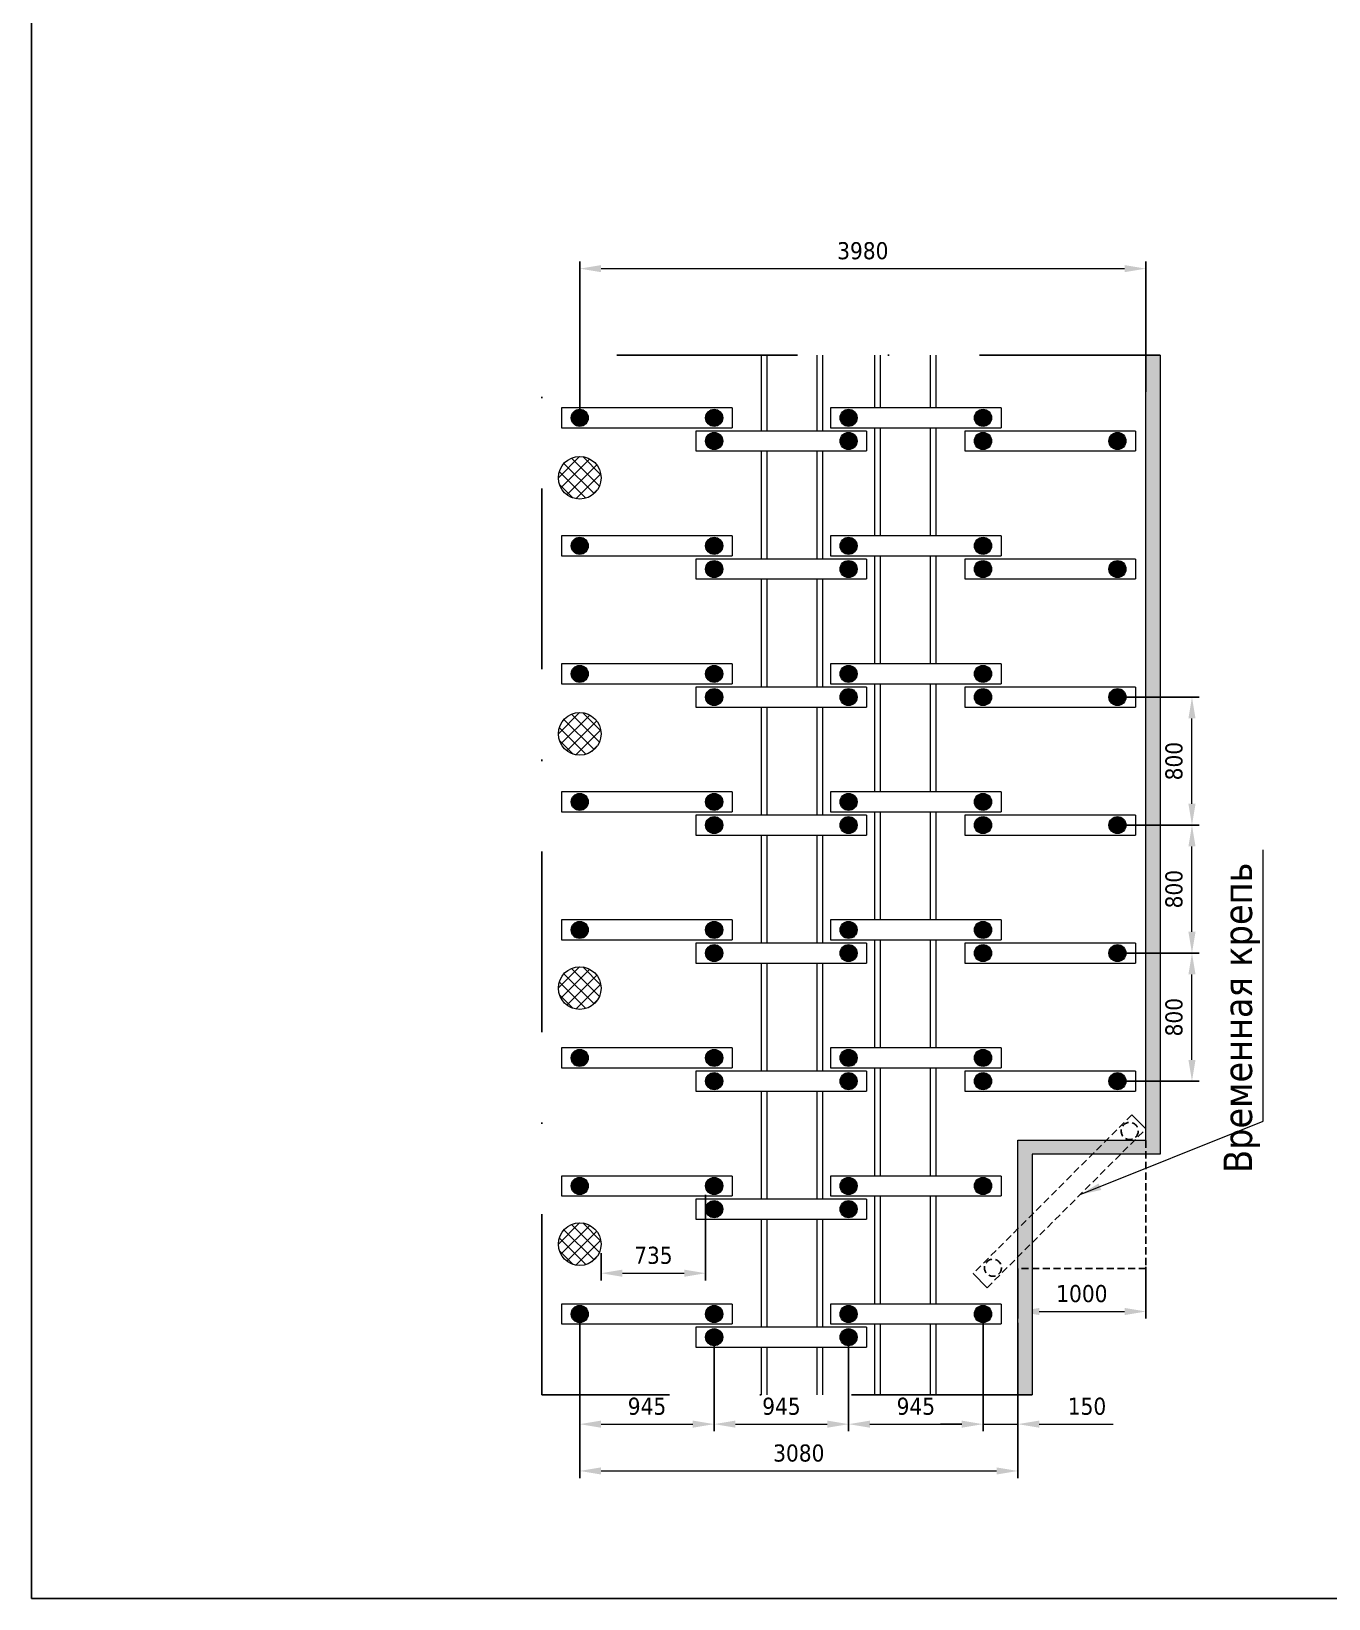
# Model space of a CAD drawing. Header units: millimetres. Extents: x 2161 to 3506, y -1213 to -250.
# Drawn here: x 2175.1 to 2266.3, y -684.8 to -574.7 of the extents above; entities that cross this region are included whole.
import ezdxf

# ---------------------------------------------------------------- set-up
doc = ezdxf.new("R2010")
doc.units = ezdxf.units.MM
doc.linetypes.add('DASHDOT', pattern=[25.4, 12.7, -6.35, 0, -6.35])
doc.linetypes.add('DASHED', pattern=[0.75, 0.5, -0.25])
doc.styles.add('стиль', font='TAHOMA.TTF')
doc.dimstyles.new('Копия DIN', dxfattribs={"dimtxt": 2, "dimasz": 2.5, "dimexe": 0.5, "dimexo": 0.625, "dimtad": 0, "dimdec": 0, "dimlfac": 100, "dimzin": 4, "dimdsep": 46, "dimtxsty": 'стиль', "dimcen": 2.5, "dimclre": 256, "dimclrt": 256, "dimadec": 0, "dimazin": 2, "dimtfac": 1, "dimtdec": 0, "dimtmove": 0, "dimatfit": 3, "dimfxl": 0, "dimtvp": 1, "dimtolj": 1, "dimtzin": 0, "dimlwd": 0, "dimarcsym": 0})

# ---------------------------------------------------------------- blocks, each defined once
blk = doc.blocks.new('*D526')
at = {"linetype": 'ByBlock', "lineweight": -2}
for p, q in [((2213.65, -667.08), (2213.65, -673.07)), ((2223.1, -667.08), (2223.1, -673.07))]:
    blk.add_line(p, q, dxfattribs=at)
at = {"color": 0, "linetype": 'ByBlock', "lineweight": 0}
blk.add_line((2215.15, -672.57), (2221.6, -672.57), dxfattribs=at)
at = {"color": 0, "linetype": 'ByBlock', "lineweight": -2}
for points in [[(2215.15, -672.32), (2215.15, -672.82), (2213.65, -672.57)], [(2221.6, -672.32), (2221.6, -672.82), (2223.1, -672.57)]]:
    blk.add_solid(points, dxfattribs=at)
at = {"layer": 'Defpoints', "color": 0, "linetype": 'ByBlock', "lineweight": -2}
for p in [(2213.65, -666.46), (2223.1, -666.46), (2223.1, -672.57)]:
    blk.add_point(p, dxfattribs=at)
at = {"linetype": 'ByBlock', "lineweight": 0, "insert": (2218.38, -671.32), "char_height": 1.2, "attachment_point": 5, "style": 'стиль'}
blk.add_mtext('\\A1;945', dxfattribs=at)
blk = doc.blocks.new('*D527')
at = {"linetype": 'ByBlock', "lineweight": -2}
for p, q in [((2223.1, -667.08), (2223.1, -673.07)), ((2232.55, -667.08), (2232.55, -673.07))]:
    blk.add_line(p, q, dxfattribs=at)
at = {"color": 0, "linetype": 'ByBlock', "lineweight": 0}
blk.add_line((2224.6, -672.57), (2231.05, -672.57), dxfattribs=at)
at = {"color": 0, "linetype": 'ByBlock', "lineweight": -2}
for points in [[(2224.6, -672.32), (2224.6, -672.82), (2223.1, -672.57)], [(2231.05, -672.32), (2231.05, -672.82), (2232.55, -672.57)]]:
    blk.add_solid(points, dxfattribs=at)
at = {"layer": 'Defpoints', "color": 0, "linetype": 'ByBlock', "lineweight": -2}
for p in [(2223.1, -666.46), (2232.55, -666.46), (2232.55, -672.57)]:
    blk.add_point(p, dxfattribs=at)
at = {"linetype": 'ByBlock', "lineweight": 0, "insert": (2227.83, -671.32), "char_height": 1.2, "attachment_point": 5, "style": 'стиль'}
blk.add_mtext('\\A1;945', dxfattribs=at)
blk = doc.blocks.new('*D528')
at = {"linetype": 'ByBlock', "lineweight": -2}
for p, q in [((2242, -665.45), (2242, -673.07)), ((2232.55, -667.08), (2232.55, -673.07))]:
    blk.add_line(p, q, dxfattribs=at)
at = {"color": 0, "linetype": 'ByBlock', "lineweight": 0}
blk.add_line((2234.05, -672.57), (2240.5, -672.57), dxfattribs=at)
at = {"color": 0, "linetype": 'ByBlock', "lineweight": -2}
for points in [[(2234.05, -672.32), (2234.05, -672.82), (2232.55, -672.57)], [(2240.5, -672.32), (2240.5, -672.82), (2242, -672.57)]]:
    blk.add_solid(points, dxfattribs=at)
at = {"layer": 'Defpoints', "color": 0, "linetype": 'ByBlock', "lineweight": -2}
for p in [(2242, -664.83), (2232.55, -666.46), (2242, -672.57)]:
    blk.add_point(p, dxfattribs=at)
at = {"linetype": 'ByBlock', "lineweight": 0, "insert": (2237.28, -671.32), "char_height": 1.2, "attachment_point": 5, "style": 'стиль'}
blk.add_mtext('\\A1;945', dxfattribs=at)
blk = doc.blocks.new('*D529')
at = {"linetype": 'ByBlock', "lineweight": -2}
for p, q in [((2242, -665.45), (2242, -673.07)), ((2244.45, -667.89), (2244.45, -673.07))]:
    blk.add_line(p, q, dxfattribs=at)
at = {"color": 0, "linetype": 'ByBlock', "lineweight": 0}
for p, q in [((2240.5, -672.57), (2239, -672.57)), ((2242, -672.57), (2244.45, -672.57)), ((2245.95, -672.57), (2251.16, -672.57))]:
    blk.add_line(p, q, dxfattribs=at)
at = {"color": 0, "linetype": 'ByBlock', "lineweight": -2}
for points in [[(2240.5, -672.32), (2240.5, -672.82), (2242, -672.57)], [(2245.95, -672.32), (2245.95, -672.82), (2244.45, -672.57)]]:
    blk.add_solid(points, dxfattribs=at)
at = {"layer": 'Defpoints', "color": 0, "linetype": 'ByBlock', "lineweight": -2}
for p in [(2242, -664.83), (2244.45, -667.26), (2244.45, -672.57)]:
    blk.add_point(p, dxfattribs=at)
at = {"linetype": 'ByBlock', "lineweight": 0, "insert": (2249.31, -671.32), "char_height": 1.2, "attachment_point": 5, "style": 'стиль'}
blk.add_mtext('\\A1;150', dxfattribs=at)
blk = doc.blocks.new('*D530')
at = {"linetype": 'ByBlock', "lineweight": -2}
for p, q in [((2244.45, -661.63), (2244.45, -665.15)), ((2253.45, -661.52), (2253.45, -665.15))]:
    blk.add_line(p, q, dxfattribs=at)
at = {"color": 0, "linetype": 'ByBlock', "lineweight": 0}
blk.add_line((2245.95, -664.65), (2251.95, -664.65), dxfattribs=at)
at = {"color": 0, "linetype": 'ByBlock', "lineweight": -2}
for points in [[(2245.95, -664.4), (2245.95, -664.9), (2244.45, -664.65)], [(2251.95, -664.4), (2251.95, -664.9), (2253.45, -664.65)]]:
    blk.add_solid(points, dxfattribs=at)
at = {"layer": 'Defpoints', "color": 0, "linetype": 'ByBlock', "lineweight": -2}
for p in [(2244.45, -661.01), (2253.45, -660.9), (2253.45, -664.65)]:
    blk.add_point(p, dxfattribs=at)
at = {"linetype": 'ByBlock', "lineweight": 0, "insert": (2248.95, -663.4), "char_height": 1.2, "attachment_point": 5, "style": 'стиль'}
blk.add_mtext('\\A1;1000', dxfattribs=at)
blk = doc.blocks.new('*D531')
at = {"linetype": 'ByBlock', "lineweight": -2}
for p, q in [((2251.45, -639.46), (2257.19, -639.46)), ((2251.45, -648.46), (2257.19, -648.46))]:
    blk.add_line(p, q, dxfattribs=at)
at = {"color": 0, "linetype": 'ByBlock', "lineweight": 0}
blk.add_line((2256.69, -646.96), (2256.69, -640.96), dxfattribs=at)
at = {"color": 0, "linetype": 'ByBlock', "lineweight": -2}
for points in [[(2256.44, -640.96), (2256.94, -640.96), (2256.69, -639.46)], [(2256.44, -646.96), (2256.94, -646.96), (2256.69, -648.46)]]:
    blk.add_solid(points, dxfattribs=at)
at = {"layer": 'Defpoints', "color": 0, "linetype": 'ByBlock', "lineweight": -2}
for p in [(2250.83, -639.46), (2256.69, -639.46), (2250.83, -648.46)]:
    blk.add_point(p, dxfattribs=at)
at = {"linetype": 'ByBlock', "lineweight": 0, "insert": (2255.43, -643.96), "char_height": 1.2, "attachment_point": 5, "rotation": 90, "style": 'стиль'}
blk.add_mtext('\\A1;800', dxfattribs=at)
blk = doc.blocks.new('*D532')
at = {"linetype": 'ByBlock', "lineweight": -2}
for p, q in [((2251.45, -630.46), (2257.19, -630.46)), ((2251.45, -639.46), (2257.19, -639.46))]:
    blk.add_line(p, q, dxfattribs=at)
at = {"color": 0, "linetype": 'ByBlock', "lineweight": 0}
blk.add_line((2256.69, -637.96), (2256.69, -631.96), dxfattribs=at)
at = {"color": 0, "linetype": 'ByBlock', "lineweight": -2}
for points in [[(2256.44, -631.96), (2256.94, -631.96), (2256.69, -630.46)], [(2256.44, -637.96), (2256.94, -637.96), (2256.69, -639.46)]]:
    blk.add_solid(points, dxfattribs=at)
at = {"layer": 'Defpoints', "color": 0, "linetype": 'ByBlock', "lineweight": -2}
for p in [(2250.83, -630.46), (2256.69, -630.46), (2250.83, -639.46)]:
    blk.add_point(p, dxfattribs=at)
at = {"linetype": 'ByBlock', "lineweight": 0, "insert": (2255.43, -634.96), "char_height": 1.2, "attachment_point": 5, "rotation": 90, "style": 'стиль'}
blk.add_mtext('\\A1;800', dxfattribs=at)
blk = doc.blocks.new('*D533')
at = {"linetype": 'ByBlock', "lineweight": -2}
for p, q in [((2251.45, -621.46), (2257.19, -621.46)), ((2251.45, -630.46), (2257.19, -630.46))]:
    blk.add_line(p, q, dxfattribs=at)
at = {"color": 0, "linetype": 'ByBlock', "lineweight": 0}
blk.add_line((2256.69, -628.96), (2256.69, -622.96), dxfattribs=at)
at = {"color": 0, "linetype": 'ByBlock', "lineweight": -2}
for points in [[(2256.44, -622.96), (2256.94, -622.96), (2256.69, -621.46)], [(2256.44, -628.96), (2256.94, -628.96), (2256.69, -630.46)]]:
    blk.add_solid(points, dxfattribs=at)
at = {"layer": 'Defpoints', "color": 0, "linetype": 'ByBlock', "lineweight": -2}
for p in [(2250.83, -621.46), (2256.69, -621.46), (2250.83, -630.46)]:
    blk.add_point(p, dxfattribs=at)
at = {"linetype": 'ByBlock', "lineweight": 0, "insert": (2255.43, -625.96), "char_height": 1.2, "attachment_point": 5, "rotation": 90, "style": 'стиль'}
blk.add_mtext('\\A1;800', dxfattribs=at)
blk = doc.blocks.new('*D534')
at = {"linetype": 'ByBlock', "lineweight": -2}
for p, q in [((2213.65, -665.45), (2213.65, -676.36)), ((2244.45, -665.45), (2244.45, -676.36))]:
    blk.add_line(p, q, dxfattribs=at)
at = {"color": 0, "linetype": 'ByBlock', "lineweight": 0}
blk.add_line((2215.15, -675.86), (2242.95, -675.86), dxfattribs=at)
at = {"color": 0, "linetype": 'ByBlock', "lineweight": -2}
for points in [[(2215.15, -675.61), (2215.15, -676.11), (2213.65, -675.86)], [(2242.95, -675.61), (2242.95, -676.11), (2244.45, -675.86)]]:
    blk.add_solid(points, dxfattribs=at)
at = {"layer": 'Defpoints', "color": 0, "linetype": 'ByBlock', "lineweight": -2}
for p in [(2213.65, -664.83), (2244.45, -664.83), (2244.45, -675.86)]:
    blk.add_point(p, dxfattribs=at)
at = {"linetype": 'ByBlock', "lineweight": -2, "insert": (2229.05, -674.61), "char_height": 1.2, "attachment_point": 5, "style": 'стиль'}
blk.add_mtext('\\A1;3080', dxfattribs=at)
blk = doc.blocks.new('*D535')
at = {"linetype": 'ByBlock', "lineweight": -2}
for p, q in [((2213.65, -601.2), (2213.65, -590.84)), ((2253.45, -599.99), (2253.45, -590.84))]:
    blk.add_line(p, q, dxfattribs=at)
at = {"color": 0, "linetype": 'ByBlock', "lineweight": 0}
blk.add_line((2215.15, -591.34), (2251.95, -591.34), dxfattribs=at)
at = {"color": 0, "linetype": 'ByBlock', "lineweight": -2}
for points in [[(2215.15, -591.09), (2215.15, -591.59), (2213.65, -591.34)], [(2251.95, -591.09), (2251.95, -591.59), (2253.45, -591.34)]]:
    blk.add_solid(points, dxfattribs=at)
at = {"layer": 'Defpoints', "color": 0, "linetype": 'ByBlock', "lineweight": -2}
for p in [(2253.45, -591.34), (2253.45, -600.61), (2213.65, -601.83)]:
    blk.add_point(p, dxfattribs=at)
at = {"linetype": 'ByBlock', "lineweight": -2, "insert": (2233.55, -590.09), "char_height": 1.2, "attachment_point": 5, "style": 'стиль'}
blk.add_mtext('\\A1;3980', dxfattribs=at)
blk = doc.blocks.new('*D536')
at = {"linetype": 'ByBlock', "lineweight": -2}
for p, q in [((2222.5, -656.45), (2222.5, -662.46)), ((2215.15, -660.54), (2215.15, -662.46))]:
    blk.add_line(p, q, dxfattribs=at)
at = {"color": 0, "linetype": 'ByBlock', "lineweight": 0}
blk.add_line((2216.65, -661.96), (2221, -661.96), dxfattribs=at)
at = {"color": 0, "linetype": 'ByBlock', "lineweight": -2}
for points in [[(2216.65, -661.71), (2216.65, -662.21), (2215.15, -661.96)], [(2221, -661.71), (2221, -662.21), (2222.5, -661.96)]]:
    blk.add_solid(points, dxfattribs=at)
at = {"layer": 'Defpoints', "color": 0, "linetype": 'ByBlock', "lineweight": -2}
for p in [(2222.5, -655.83), (2215.15, -659.91), (2222.5, -661.96)]:
    blk.add_point(p, dxfattribs=at)
at = {"linetype": 'ByBlock', "lineweight": -2, "insert": (2218.83, -660.71), "char_height": 1.2, "attachment_point": 5, "style": 'стиль'}
blk.add_mtext('\\A1;735', dxfattribs=at)

msp = doc.modelspace()

# ---------------------------------------------------------------- hatches: boundary and pattern name
at = {"linetype": 'ByBlock', "lineweight": 0}
msp.add_hatch(color=8, dxfattribs=at).paths.add_polyline_path([(2245.454, -670.504), (2244.454, -670.504), (2244.454, -652.601), (2253.454, -652.601), (2253.454, -597.428), (2254.454, -597.428), (2254.454, -653.601), (2245.454, -653.601)])
at = {"lineweight": 15}
h = msp.add_hatch(color=9, dxfattribs=at)
edge = h.paths.add_edge_path()
edge.add_arc((2213.65, -601.827), 0.6, 0, 360, ccw=False)
h = msp.add_hatch(color=9, dxfattribs=at)
edge = h.paths.add_edge_path()
edge.add_arc((2223.1, -601.827), 0.6, 0, 360, ccw=False)
h = msp.add_hatch(color=9, dxfattribs=at)
edge = h.paths.add_edge_path()
edge.add_arc((2232.55, -601.827), 0.6, 0, 360, ccw=False)
h = msp.add_hatch(color=9, dxfattribs=at)
edge = h.paths.add_edge_path()
edge.add_arc((2242, -601.827), 0.6, 0, 360, ccw=False)
h = msp.add_hatch(color=9, dxfattribs=at)
edge = h.paths.add_edge_path()
edge.add_arc((2223.1, -603.457), 0.6, 0, 360, ccw=False)
h = msp.add_hatch(color=9, dxfattribs=at)
edge = h.paths.add_edge_path()
edge.add_arc((2223.1, -603.457), 0.6, 0, 360, ccw=False)
h = msp.add_hatch(color=9, dxfattribs=at)
edge = h.paths.add_edge_path()
edge.add_arc((2232.55, -603.457), 0.6, 0, 360, ccw=False)
h = msp.add_hatch(color=9, dxfattribs=at)
edge = h.paths.add_edge_path()
edge.add_arc((2242, -603.457), 0.6, 0, 360, ccw=False)
h = msp.add_hatch(color=9, dxfattribs=at)
edge = h.paths.add_edge_path()
edge.add_arc((2242, -603.457), 0.6, 0, 360, ccw=False)
h = msp.add_hatch(color=9, dxfattribs=at)
edge = h.paths.add_edge_path()
edge.add_arc((2251.45, -603.457), 0.6, 0, 360, ccw=False)
at = {"lineweight": 0}
h = msp.add_hatch(dxfattribs=at)
h.set_pattern_fill('NET', scale=0.2, angle=45, style=0)
h.set_pattern_definition([(315, (-1266.1041, -1517.73116), (-0.44901281, -0.44901281), []), (225, (-1266.1041, -1517.73116), (-0.44901281, 0.44901281), [])])
edge = h.paths.add_edge_path()
edge.add_arc((2213.65, -606.04), 1.5, 0, 360, ccw=False)
at = {"lineweight": 15}
h = msp.add_hatch(color=9, dxfattribs=at)
edge = h.paths.add_edge_path()
edge.add_arc((2213.65, -610.827), 0.6, 0, 360, ccw=False)
h = msp.add_hatch(color=9, dxfattribs=at)
edge = h.paths.add_edge_path()
edge.add_arc((2223.1, -610.827), 0.6, 0, 360, ccw=False)
h = msp.add_hatch(color=9, dxfattribs=at)
edge = h.paths.add_edge_path()
edge.add_arc((2232.55, -610.827), 0.6, 0, 360, ccw=False)
h = msp.add_hatch(color=9, dxfattribs=at)
edge = h.paths.add_edge_path()
edge.add_arc((2242, -610.827), 0.6, 0, 360, ccw=False)
h = msp.add_hatch(color=9, dxfattribs=at)
edge = h.paths.add_edge_path()
edge.add_arc((2223.1, -612.457), 0.6, 0, 360, ccw=False)
h = msp.add_hatch(color=9, dxfattribs=at)
edge = h.paths.add_edge_path()
edge.add_arc((2223.1, -612.457), 0.6, 0, 360, ccw=False)
h = msp.add_hatch(color=9, dxfattribs=at)
edge = h.paths.add_edge_path()
edge.add_arc((2232.55, -612.457), 0.6, 0, 360, ccw=False)
h = msp.add_hatch(color=9, dxfattribs=at)
edge = h.paths.add_edge_path()
edge.add_arc((2242, -612.457), 0.6, 0, 360, ccw=False)
h = msp.add_hatch(color=9, dxfattribs=at)
edge = h.paths.add_edge_path()
edge.add_arc((2242, -612.457), 0.6, 0, 360, ccw=False)
h = msp.add_hatch(color=9, dxfattribs=at)
edge = h.paths.add_edge_path()
edge.add_arc((2251.45, -612.457), 0.6, 0, 360, ccw=False)
h = msp.add_hatch(color=9, dxfattribs=at)
edge = h.paths.add_edge_path()
edge.add_arc((2213.65, -619.827), 0.6, 0, 360, ccw=False)
h = msp.add_hatch(color=9, dxfattribs=at)
edge = h.paths.add_edge_path()
edge.add_arc((2223.1, -619.827), 0.6, 0, 360, ccw=False)
h = msp.add_hatch(color=9, dxfattribs=at)
edge = h.paths.add_edge_path()
edge.add_arc((2232.55, -619.827), 0.6, 0, 360, ccw=False)
h = msp.add_hatch(color=9, dxfattribs=at)
edge = h.paths.add_edge_path()
edge.add_arc((2242, -619.827), 0.6, 0, 360, ccw=False)
h = msp.add_hatch(color=9, dxfattribs=at)
edge = h.paths.add_edge_path()
edge.add_arc((2223.1, -621.457), 0.6, 0, 360, ccw=False)
h = msp.add_hatch(color=9, dxfattribs=at)
edge = h.paths.add_edge_path()
edge.add_arc((2223.1, -621.457), 0.6, 0, 360, ccw=False)
h = msp.add_hatch(color=9, dxfattribs=at)
edge = h.paths.add_edge_path()
edge.add_arc((2232.55, -621.457), 0.6, 0, 360, ccw=False)
h = msp.add_hatch(color=9, dxfattribs=at)
edge = h.paths.add_edge_path()
edge.add_arc((2242, -621.457), 0.6, 0, 360, ccw=False)
h = msp.add_hatch(color=9, dxfattribs=at)
edge = h.paths.add_edge_path()
edge.add_arc((2242, -621.457), 0.6, 0, 360, ccw=False)
h = msp.add_hatch(color=9, dxfattribs=at)
edge = h.paths.add_edge_path()
edge.add_arc((2251.45, -621.457), 0.6, 0, 360, ccw=False)
at = {"lineweight": 0}
h = msp.add_hatch(dxfattribs=at)
h.set_pattern_fill('NET', scale=0.2, angle=45, style=0)
h.set_pattern_definition([(315, (-1266.1041, -1535.73116), (-0.44901281, -0.44901281), []), (225, (-1266.1041, -1535.73116), (-0.44901281, 0.44901281), [])])
edge = h.paths.add_edge_path()
edge.add_arc((2213.65, -624.04), 1.5, 0, 360, ccw=False)
at = {"lineweight": 15}
h = msp.add_hatch(color=9, dxfattribs=at)
edge = h.paths.add_edge_path()
edge.add_arc((2213.65, -628.827), 0.6, 0, 360, ccw=False)
h = msp.add_hatch(color=9, dxfattribs=at)
edge = h.paths.add_edge_path()
edge.add_arc((2223.1, -628.827), 0.6, 0, 360, ccw=False)
h = msp.add_hatch(color=9, dxfattribs=at)
edge = h.paths.add_edge_path()
edge.add_arc((2232.55, -628.827), 0.6, 0, 360, ccw=False)
h = msp.add_hatch(color=9, dxfattribs=at)
edge = h.paths.add_edge_path()
edge.add_arc((2242, -628.827), 0.6, 0, 360, ccw=False)
h = msp.add_hatch(color=9, dxfattribs=at)
edge = h.paths.add_edge_path()
edge.add_arc((2223.1, -630.457), 0.6, 0, 360, ccw=False)
h = msp.add_hatch(color=9, dxfattribs=at)
edge = h.paths.add_edge_path()
edge.add_arc((2223.1, -630.457), 0.6, 0, 360, ccw=False)
h = msp.add_hatch(color=9, dxfattribs=at)
edge = h.paths.add_edge_path()
edge.add_arc((2232.55, -630.457), 0.6, 0, 360, ccw=False)
h = msp.add_hatch(color=9, dxfattribs=at)
edge = h.paths.add_edge_path()
edge.add_arc((2242, -630.457), 0.6, 0, 360, ccw=False)
h = msp.add_hatch(color=9, dxfattribs=at)
edge = h.paths.add_edge_path()
edge.add_arc((2242, -630.457), 0.6, 0, 360, ccw=False)
h = msp.add_hatch(color=9, dxfattribs=at)
edge = h.paths.add_edge_path()
edge.add_arc((2251.45, -630.457), 0.6, 0, 360, ccw=False)
h = msp.add_hatch(color=9, dxfattribs=at)
edge = h.paths.add_edge_path()
edge.add_arc((2213.65, -637.827), 0.6, 0, 360, ccw=False)
h = msp.add_hatch(color=9, dxfattribs=at)
edge = h.paths.add_edge_path()
edge.add_arc((2223.1, -637.827), 0.6, 0, 360, ccw=False)
h = msp.add_hatch(color=9, dxfattribs=at)
edge = h.paths.add_edge_path()
edge.add_arc((2232.55, -637.827), 0.6, 0, 360, ccw=False)
h = msp.add_hatch(color=9, dxfattribs=at)
edge = h.paths.add_edge_path()
edge.add_arc((2242, -637.827), 0.6, 0, 360, ccw=False)
h = msp.add_hatch(color=9, dxfattribs=at)
edge = h.paths.add_edge_path()
edge.add_arc((2223.1, -639.457), 0.6, 0, 360, ccw=False)
h = msp.add_hatch(color=9, dxfattribs=at)
edge = h.paths.add_edge_path()
edge.add_arc((2223.1, -639.457), 0.6, 0, 360, ccw=False)
h = msp.add_hatch(color=9, dxfattribs=at)
edge = h.paths.add_edge_path()
edge.add_arc((2232.55, -639.457), 0.6, 0, 360, ccw=False)
h = msp.add_hatch(color=9, dxfattribs=at)
edge = h.paths.add_edge_path()
edge.add_arc((2242, -639.457), 0.6, 0, 360, ccw=False)
h = msp.add_hatch(color=9, dxfattribs=at)
edge = h.paths.add_edge_path()
edge.add_arc((2242, -639.457), 0.6, 0, 360, ccw=False)
h = msp.add_hatch(color=9, dxfattribs=at)
edge = h.paths.add_edge_path()
edge.add_arc((2251.45, -639.457), 0.6, 0, 360, ccw=False)
at = {"lineweight": 0}
h = msp.add_hatch(dxfattribs=at)
h.set_pattern_fill('NET', scale=0.2, angle=45, style=0)
h.set_pattern_definition([(315, (-1266.1041, -1553.6053), (-0.44901281, -0.44901281), []), (225, (-1266.1041, -1553.6053), (-0.44901281, 0.44901281), [])])
edge = h.paths.add_edge_path()
edge.add_arc((2213.65, -641.914), 1.5, 0, 360)
at = {"lineweight": 15}
h = msp.add_hatch(color=9, dxfattribs=at)
edge = h.paths.add_edge_path()
edge.add_arc((2213.65, -646.827), 0.6, 0, 360, ccw=False)
h = msp.add_hatch(color=9, dxfattribs=at)
edge = h.paths.add_edge_path()
edge.add_arc((2223.1, -646.827), 0.6, 0, 360, ccw=False)
h = msp.add_hatch(color=9, dxfattribs=at)
edge = h.paths.add_edge_path()
edge.add_arc((2232.55, -646.827), 0.6, 0, 360, ccw=False)
h = msp.add_hatch(color=9, dxfattribs=at)
edge = h.paths.add_edge_path()
edge.add_arc((2242, -646.827), 0.6, 0, 360, ccw=False)
h = msp.add_hatch(color=9, dxfattribs=at)
edge = h.paths.add_edge_path()
edge.add_arc((2223.1, -648.457), 0.6, 0, 360, ccw=False)
h = msp.add_hatch(color=9, dxfattribs=at)
edge = h.paths.add_edge_path()
edge.add_arc((2223.1, -648.457), 0.6, 0, 360, ccw=False)
h = msp.add_hatch(color=9, dxfattribs=at)
edge = h.paths.add_edge_path()
edge.add_arc((2232.55, -648.457), 0.6, 0, 360, ccw=False)
h = msp.add_hatch(color=9, dxfattribs=at)
edge = h.paths.add_edge_path()
edge.add_arc((2242, -648.457), 0.6, 0, 360, ccw=False)
h = msp.add_hatch(color=9, dxfattribs=at)
edge = h.paths.add_edge_path()
edge.add_arc((2242, -648.457), 0.6, 0, 360, ccw=False)
h = msp.add_hatch(color=9, dxfattribs=at)
edge = h.paths.add_edge_path()
edge.add_arc((2251.45, -648.457), 0.6, 0, 360, ccw=False)
h = msp.add_hatch(color=9, dxfattribs=at)
edge = h.paths.add_edge_path()
edge.add_arc((2213.65, -655.827), 0.6, 0, 360, ccw=False)
h = msp.add_hatch(color=9, dxfattribs=at)
edge = h.paths.add_edge_path()
edge.add_arc((2223.1, -655.827), 0.6, 0, 360, ccw=False)
h = msp.add_hatch(color=9, dxfattribs=at)
edge = h.paths.add_edge_path()
edge.add_arc((2232.55, -655.827), 0.6, 0, 360, ccw=False)
h = msp.add_hatch(color=9, dxfattribs=at)
edge = h.paths.add_edge_path()
edge.add_arc((2242, -655.827), 0.6, 0, 360, ccw=False)
h = msp.add_hatch(color=9, dxfattribs=at)
edge = h.paths.add_edge_path()
edge.add_arc((2223.1, -657.457), 0.6, 0, 360, ccw=False)
h = msp.add_hatch(color=9, dxfattribs=at)
edge = h.paths.add_edge_path()
edge.add_arc((2223.1, -657.457), 0.6, 0, 360, ccw=False)
h = msp.add_hatch(color=9, dxfattribs=at)
edge = h.paths.add_edge_path()
edge.add_arc((2232.55, -657.457), 0.6, 0, 360, ccw=False)
at = {"lineweight": 0}
h = msp.add_hatch(dxfattribs=at)
h.set_pattern_fill('NET', scale=0.2, angle=45, style=0)
h.set_pattern_definition([(315, (-1266.1041, -1571.6053), (-0.44901281, -0.44901281), []), (225, (-1266.1041, -1571.6053), (-0.44901281, 0.44901281), [])])
edge = h.paths.add_edge_path()
edge.add_arc((2213.65, -659.914), 1.5, 0, 360)
at = {"lineweight": 15}
h = msp.add_hatch(color=9, dxfattribs=at)
edge = h.paths.add_edge_path()
edge.add_arc((2213.65, -664.827), 0.6, 0, 360, ccw=False)
h = msp.add_hatch(color=9, dxfattribs=at)
edge = h.paths.add_edge_path()
edge.add_arc((2223.1, -664.827), 0.6, 0, 360, ccw=False)
h = msp.add_hatch(color=9, dxfattribs=at)
edge = h.paths.add_edge_path()
edge.add_arc((2232.55, -664.827), 0.6, 0, 360, ccw=False)
h = msp.add_hatch(color=9, dxfattribs=at)
edge = h.paths.add_edge_path()
edge.add_arc((2242, -664.827), 0.6, 0, 360, ccw=False)
h = msp.add_hatch(color=9, dxfattribs=at)
edge = h.paths.add_edge_path()
edge.add_arc((2223.1, -666.457), 0.6, 0, 360, ccw=False)
h = msp.add_hatch(color=9, dxfattribs=at)
edge = h.paths.add_edge_path()
edge.add_arc((2223.1, -666.457), 0.6, 0, 360, ccw=False)
h = msp.add_hatch(color=9, dxfattribs=at)
edge = h.paths.add_edge_path()
edge.add_arc((2232.55, -666.457), 0.6, 0, 360, ccw=False)

# ---------------------------------------------------------------- linework, layer by layer
at = {"color": 7, "linetype": 'DASHDOT'}
for p, q in [((2210.986, -670.504), (2210.986, -597.428)), ((2254.454, -597.428), (2210.986, -597.428)), ((2245.454, -670.504), (2210.986, -670.504))]:
    msp.add_line(p, q, dxfattribs=at)
at = {"color": 7, "lineweight": 15}
for p, q in [((2226.406, -597.428), (2226.406, -602.757)), ((2226.806, -597.428), (2226.806, -602.757)), ((2230.326, -597.428), (2230.326, -602.757)), ((2230.726, -597.428), (2230.726, -602.757)), ((2234.366, -597.428), (2234.366, -601.127)), ((2234.766, -597.428), (2234.766, -601.127)), ((2238.286, -597.428), (2238.286, -601.127)), ((2238.686, -597.428), (2238.686, -601.127)), ((2224.368, -601.127), (2212.368, -601.127)), ((2212.368, -601.127), (2212.368, -602.527)), ((2224.368, -601.127), (2224.368, -602.527)), ((2243.268, -601.127), (2231.268, -601.127)), ((2231.268, -601.127), (2231.268, -602.527)), ((2243.268, -601.127), (2243.268, -602.527)), ((2212.368, -602.527), (2224.368, -602.527)), ((2231.268, -602.527), (2243.268, -602.527)), ((2234.366, -602.527), (2234.366, -610.127)), ((2234.766, -602.527), (2234.766, -610.127)), ((2238.286, -602.527), (2238.286, -610.127)), ((2238.686, -602.527), (2238.686, -610.127)), ((2233.818, -602.757), (2221.818, -602.757)), ((2221.818, -602.757), (2221.818, -604.157)), ((2233.818, -602.757), (2233.818, -604.157)), ((2252.718, -602.757), (2240.718, -602.757)), ((2240.718, -602.757), (2240.718, -604.157)), ((2252.718, -602.757), (2252.718, -604.157)), ((2221.818, -604.157), (2233.818, -604.157)), ((2226.406, -604.157), (2226.406, -611.757)), ((2226.806, -604.157), (2226.806, -611.757)), ((2230.326, -604.157), (2230.326, -611.757)), ((2230.726, -604.157), (2230.726, -611.757)), ((2240.718, -604.157), (2252.718, -604.157)), ((2224.368, -610.127), (2212.368, -610.127)), ((2212.368, -610.127), (2212.368, -611.527)), ((2224.368, -610.127), (2224.368, -611.527)), ((2243.268, -610.127), (2231.268, -610.127)), ((2231.268, -610.127), (2231.268, -611.527)), ((2243.268, -610.127), (2243.268, -611.527)), ((2212.368, -611.527), (2224.368, -611.527)), ((2233.818, -611.757), (2221.818, -611.757)), ((2221.818, -611.757), (2221.818, -613.157)), ((2231.268, -611.527), (2243.268, -611.527)), ((2233.818, -611.757), (2233.818, -613.157)), ((2234.366, -611.527), (2234.366, -619.127)), ((2234.766, -611.527), (2234.766, -619.127)), ((2238.286, -611.527), (2238.286, -619.127)), ((2238.686, -611.527), (2238.686, -619.127)), ((2252.718, -611.757), (2240.718, -611.757)), ((2240.718, -611.757), (2240.718, -613.157)), ((2252.718, -611.757), (2252.718, -613.157)), ((2221.818, -613.157), (2233.818, -613.157)), ((2226.406, -613.157), (2226.406, -620.757)), ((2226.806, -613.157), (2226.806, -620.757)), ((2230.326, -613.157), (2230.326, -620.757)), ((2230.726, -613.157), (2230.726, -620.757)), ((2240.718, -613.157), (2252.718, -613.157)), ((2224.368, -619.127), (2212.368, -619.127)), ((2212.368, -619.127), (2212.368, -620.527)), ((2224.368, -619.127), (2224.368, -620.527)), ((2243.268, -619.127), (2231.268, -619.127)), ((2231.268, -619.127), (2231.268, -620.527)), ((2243.268, -619.127), (2243.268, -620.527)), ((2212.368, -620.527), (2224.368, -620.527)), ((2233.818, -620.757), (2221.818, -620.757)), ((2221.818, -620.757), (2221.818, -622.157)), ((2231.268, -620.527), (2243.268, -620.527)), ((2233.818, -620.757), (2233.818, -622.157)), ((2234.366, -620.527), (2234.366, -628.127)), ((2234.766, -620.527), (2234.766, -628.127)), ((2238.286, -620.527), (2238.286, -628.127)), ((2238.686, -620.527), (2238.686, -628.127)), ((2252.718, -620.757), (2240.718, -620.757)), ((2240.718, -620.757), (2240.718, -622.157)), ((2252.718, -620.757), (2252.718, -622.157)), ((2221.818, -622.157), (2233.818, -622.157)), ((2226.406, -622.157), (2226.406, -629.757)), ((2226.806, -622.157), (2226.806, -629.757)), ((2230.326, -622.157), (2230.326, -629.757)), ((2230.726, -622.157), (2230.726, -629.757)), ((2240.718, -622.157), (2252.718, -622.157)), ((2224.368, -628.127), (2212.368, -628.127)), ((2212.368, -628.127), (2212.368, -629.527)), ((2224.368, -628.127), (2224.368, -629.527)), ((2243.268, -628.127), (2231.268, -628.127)), ((2231.268, -628.127), (2231.268, -629.527)), ((2243.268, -628.127), (2243.268, -629.527)), ((2212.368, -629.527), (2224.368, -629.527)), ((2213.887, -629.522), (2215.387, -629.522)), ((2216.206, -629.522), (2217.706, -629.522)), ((2218.443, -629.522), (2219.943, -629.522)), ((2220.645, -629.522), (2222.145, -629.522)), ((2233.818, -629.757), (2221.818, -629.757)), ((2221.818, -629.757), (2221.818, -631.157)), ((2231.268, -629.527), (2243.268, -629.527)), ((2233.818, -629.757), (2233.818, -631.157)), ((2234.366, -629.527), (2234.366, -637.127)), ((2234.766, -629.527), (2234.766, -637.127)), ((2238.286, -629.527), (2238.286, -637.127)), ((2238.686, -629.527), (2238.686, -637.127)), ((2252.718, -629.757), (2240.718, -629.757)), ((2240.718, -629.757), (2240.718, -631.157)), ((2252.718, -629.757), (2252.718, -631.157)), ((2221.818, -631.157), (2233.818, -631.157)), ((2226.406, -631.157), (2226.406, -638.757)), ((2226.806, -631.157), (2226.806, -638.757)), ((2230.326, -631.157), (2230.326, -638.757)), ((2230.726, -631.157), (2230.726, -638.757)), ((2240.718, -631.157), (2252.718, -631.157)), ((2224.368, -637.127), (2212.368, -637.127)), ((2212.368, -637.127), (2212.368, -638.527)), ((2224.368, -637.127), (2224.368, -638.527)), ((2243.268, -637.127), (2231.268, -637.127)), ((2231.268, -637.127), (2231.268, -638.527)), ((2243.268, -637.127), (2243.268, -638.527)), ((2212.368, -638.527), (2224.368, -638.527)), ((2233.818, -638.757), (2221.818, -638.757)), ((2221.818, -638.757), (2221.818, -640.157)), ((2231.268, -638.527), (2243.268, -638.527)), ((2233.818, -638.757), (2233.818, -640.157)), ((2234.366, -638.527), (2234.366, -646.127)), ((2234.766, -638.527), (2234.766, -646.127)), ((2238.286, -638.527), (2238.286, -646.127)), ((2238.686, -638.527), (2238.686, -646.127)), ((2252.718, -638.757), (2240.718, -638.757)), ((2240.718, -638.757), (2240.718, -640.157)), ((2252.718, -638.757), (2252.718, -640.157)), ((2221.818, -640.157), (2233.818, -640.157)), ((2226.406, -640.157), (2226.406, -647.757)), ((2226.806, -640.157), (2226.806, -647.757)), ((2230.326, -640.157), (2230.326, -647.757)), ((2230.726, -640.157), (2230.726, -647.757)), ((2240.718, -640.157), (2252.718, -640.157)), ((2224.368, -646.127), (2212.368, -646.127)), ((2212.368, -646.127), (2212.368, -647.527)), ((2224.368, -646.127), (2224.368, -647.527)), ((2243.268, -646.127), (2231.268, -646.127)), ((2231.268, -646.127), (2231.268, -647.527)), ((2243.268, -646.127), (2243.268, -647.527)), ((2212.368, -647.527), (2224.368, -647.527)), ((2233.818, -647.757), (2221.818, -647.757)), ((2221.818, -647.757), (2221.818, -649.157)), ((2231.268, -647.527), (2243.268, -647.527)), ((2233.818, -647.757), (2233.818, -649.157)), ((2234.366, -647.527), (2234.366, -655.127)), ((2234.766, -647.527), (2234.766, -655.127)), ((2238.286, -647.527), (2238.286, -655.127)), ((2238.686, -647.527), (2238.686, -655.127)), ((2252.718, -647.757), (2240.718, -647.757)), ((2240.718, -647.757), (2240.718, -649.157)), ((2252.718, -647.757), (2252.718, -649.157)), ((2221.818, -649.157), (2233.818, -649.157)), ((2226.406, -649.157), (2226.406, -656.757)), ((2226.806, -649.157), (2226.806, -656.757)), ((2230.326, -649.157), (2230.326, -656.757)), ((2230.726, -649.157), (2230.726, -656.757)), ((2240.718, -649.157), (2252.718, -649.157)), ((2252.46, -650.825), (2253.45, -651.815)), ((2244.454, -670.504), (2244.454, -652.601)), ((2245.454, -653.601), (2245.454, -670.504)), ((2224.368, -655.127), (2212.368, -655.127)), ((2212.368, -655.127), (2212.368, -656.527)), ((2224.368, -655.127), (2224.368, -656.527)), ((2243.268, -655.127), (2231.268, -655.127)), ((2231.268, -655.127), (2231.268, -656.527)), ((2243.268, -655.127), (2243.268, -656.527)), ((2212.368, -656.527), (2224.368, -656.527)), ((2231.268, -656.527), (2243.268, -656.527)), ((2234.366, -656.527), (2234.366, -664.127)), ((2234.766, -656.527), (2234.766, -664.127)), ((2238.286, -656.527), (2238.286, -664.127)), ((2238.686, -656.527), (2238.686, -664.127)), ((2233.818, -656.757), (2221.818, -656.757)), ((2221.818, -656.757), (2221.818, -658.157)), ((2233.818, -656.757), (2233.818, -658.157)), ((2221.818, -658.157), (2233.818, -658.157)), ((2226.406, -658.157), (2226.406, -665.757)), ((2226.806, -658.157), (2226.806, -665.757)), ((2230.326, -658.157), (2230.326, -665.757)), ((2230.726, -658.157), (2230.726, -665.757)), ((2241.297, -661.987), (2242.287, -662.977)), ((2224.368, -664.127), (2212.368, -664.127)), ((2212.368, -664.127), (2212.368, -665.527)), ((2224.368, -664.127), (2224.368, -665.527)), ((2243.268, -664.127), (2231.268, -664.127)), ((2231.268, -664.127), (2231.268, -665.527)), ((2243.268, -664.127), (2243.268, -665.527)), ((2212.368, -665.527), (2224.368, -665.527)), ((2233.818, -665.757), (2221.818, -665.757)), ((2221.818, -665.757), (2221.818, -667.157)), ((2231.268, -665.527), (2243.268, -665.527)), ((2233.818, -665.757), (2233.818, -667.157)), ((2234.366, -665.527), (2234.366, -670.504)), ((2234.766, -665.527), (2234.766, -670.504)), ((2238.286, -665.527), (2238.286, -670.504)), ((2238.686, -665.527), (2238.686, -670.504)), ((2221.818, -667.157), (2233.818, -667.157)), ((2226.406, -667.157), (2226.406, -670.504)), ((2226.806, -667.157), (2226.806, -670.504)), ((2230.326, -667.157), (2230.326, -670.504)), ((2230.726, -667.157), (2230.726, -670.504))]:
    msp.add_line(p, q, dxfattribs=at)
at = {"linetype": 'DASHED', "lineweight": -2}
for p, q in [((2252.46, -650.825), (2241.297, -661.987)), ((2242.287, -662.977), (2253.45, -651.815))]:
    msp.add_line(p, q, dxfattribs=at)
at = {"lineweight": 18}
msp.add_line((2206.644, -684.836), (2497.119, -684.836), dxfattribs=at)
at = {"linetype": 'ByBlock', "lineweight": -2}
msp.add_lwpolyline([(2175.102, -684.836), (2769.102, -684.836), (2769.102, -264.836), (2175.102, -264.836)], close=True, dxfattribs=at)
at = {"color": 7, "linetype": 'ByBlock', "lineweight": 0}
msp.add_lwpolyline([(2245.454, -670.504), (2244.454, -670.504), (2244.454, -652.601), (2253.454, -652.601), (2253.454, -597.428), (2254.454, -597.428), (2254.454, -653.601), (2245.454, -653.601), (2245.454, -670.504)], dxfattribs=at)
at = {"color": 7, "lineweight": 15}
msp.add_lwpolyline([(2244.454, -670.504), (2244.454, -652.601)], dxfattribs=at)
at = {"linetype": 'DASHED', "lineweight": -2}
msp.add_lwpolyline([(2253.454, -652.634), (2253.454, -661.634), (2244.454, -661.634)], dxfattribs=at)
at = {"color": 7, "lineweight": 15}
for centre, radius in [((2213.65, -601.827), 0.6), ((2223.1, -601.827), 0.6), ((2232.55, -601.827), 0.6), ((2242, -601.827), 0.6), ((2223.1, -603.457), 0.6), ((2223.1, -603.457), 0.6), ((2232.55, -603.457), 0.6), ((2242, -603.457), 0.6), ((2242, -603.457), 0.6), ((2251.45, -603.457), 0.6), ((2213.65, -606.04), 1.5), ((2213.65, -610.827), 0.6), ((2223.1, -610.827), 0.6), ((2232.55, -610.827), 0.6), ((2242, -610.827), 0.6), ((2223.1, -612.457), 0.6), ((2223.1, -612.457), 0.6), ((2232.55, -612.457), 0.6), ((2242, -612.457), 0.6), ((2242, -612.457), 0.6), ((2251.45, -612.457), 0.6), ((2213.65, -619.827), 0.6), ((2223.1, -619.827), 0.6), ((2232.55, -619.827), 0.6), ((2242, -619.827), 0.6), ((2223.1, -621.457), 0.6), ((2223.1, -621.457), 0.6), ((2232.55, -621.457), 0.6), ((2242, -621.457), 0.6), ((2242, -621.457), 0.6), ((2251.45, -621.457), 0.6), ((2213.65, -624.04), 1.5), ((2213.65, -628.827), 0.6), ((2223.1, -628.827), 0.6), ((2232.55, -628.827), 0.6), ((2242, -628.827), 0.6), ((2223.1, -630.457), 0.6), ((2223.1, -630.457), 0.6), ((2232.55, -630.457), 0.6), ((2242, -630.457), 0.6), ((2242, -630.457), 0.6), ((2251.45, -630.457), 0.6), ((2213.65, -637.827), 0.6), ((2223.1, -637.827), 0.6), ((2232.55, -637.827), 0.6), ((2242, -637.827), 0.6), ((2223.1, -639.457), 0.6), ((2223.1, -639.457), 0.6), ((2232.55, -639.457), 0.6), ((2242, -639.457), 0.6), ((2242, -639.457), 0.6), ((2251.45, -639.457), 0.6), ((2213.65, -641.914), 1.5), ((2213.65, -646.827), 0.6), ((2223.1, -646.827), 0.6), ((2232.55, -646.827), 0.6), ((2242, -646.827), 0.6), ((2223.1, -648.457), 0.6), ((2223.1, -648.457), 0.6), ((2232.55, -648.457), 0.6), ((2242, -648.457), 0.6), ((2242, -648.457), 0.6), ((2251.45, -648.457), 0.6), ((2213.65, -655.827), 0.6), ((2223.1, -655.827), 0.6), ((2232.55, -655.827), 0.6), ((2242, -655.827), 0.6), ((2223.1, -657.457), 0.6), ((2223.1, -657.457), 0.6), ((2232.55, -657.457), 0.6), ((2213.65, -659.914), 1.5), ((2213.65, -664.827), 0.6), ((2223.1, -664.827), 0.6), ((2232.55, -664.827), 0.6), ((2242, -664.827), 0.6), ((2223.1, -666.457), 0.6), ((2223.1, -666.457), 0.6), ((2232.55, -666.457), 0.6)]:
    msp.add_circle(centre, radius, dxfattribs=at)
at = {"linetype": 'DASHED', "lineweight": -2}
for centre in [(2252.312, -651.961), (2242.698, -661.576)]:
    msp.add_circle(centre, 0.6, dxfattribs=at)

# ---------------------------------------------------------------- texts
at = {"color": 7, "insert": (2258.911, -680.064), "char_height": 2, "width": 79.3281, "attachment_point": 1, "rotation": 90, "style": 'стиль'}
msp.add_mtext('{\\W8.3867;    }Временная крепь', dxfattribs=at)

# ---------------------------------------------------------------- dimensions: what is measured, and where the dimension line sits
at = {"linetype": 'ByBlock', "lineweight": -2}
for base, p1, p2, picture, middle in [((2253.454, -591.343), (2213.65, -601.827), (2253.454, -600.613), '*D535', (2233.552, -590.088)), ((2222.5, -661.957), (2215.15, -659.914), (2222.5, -655.827), '*D536', (2218.825, -660.707)), ((2244.454, -675.862), (2213.65, -664.827), (2244.454, -664.827), '*D534', (2229.052, -674.607))]:
    dim = msp.add_linear_dim(base=base, p1=p1, p2=p2, dimstyle='Копия DIN', override={"dimtxt": 1.2, "dimasz": 1.5}, dxfattribs=at)
    dim.commit()
    dim.dimension.update_dxf_attribs({"geometry": picture, "text_midpoint": middle})
at = {"color": 7, "linetype": 'ByBlock', "lineweight": 0}
for base, p1, p2, picture, middle in [((2256.685, -621.457), (2250.825, -630.457), (2250.825, -621.457), '*D533', (2255.43, -625.957)), ((2256.685, -630.457), (2250.825, -639.457), (2250.825, -630.457), '*D532', (2255.43, -634.957)), ((2256.685, -639.457), (2250.825, -648.457), (2250.825, -639.457), '*D531', (2255.43, -643.957))]:
    dim = msp.add_linear_dim(base=base, p1=p1, p2=p2, angle=270, text='800', dimstyle='Копия DIN', override={"dimtxt": 1.2, "dimasz": 1.5}, dxfattribs=at)
    dim.commit()
    dim.dimension.update_dxf_attribs({"geometry": picture, "text_midpoint": middle})
for base, p1, p2, text, picture, middle in [((2253.454, -664.649), (2244.454, -661.009), (2253.454, -660.9), '1000', '*D530', (2248.954, -663.4)), ((2244.454, -672.57), (2242, -664.827), (2244.454, -667.261), '150', '*D529', (2249.306, -671.32))]:
    dim = msp.add_linear_dim(base=base, p1=p1, p2=p2, text=text, dimstyle='Копия DIN', override={"dimtxt": 1.2, "dimasz": 1.5}, dxfattribs=at)
    dim.commit()
    dim.dimension.update_dxf_attribs({"geometry": picture, "text_midpoint": middle})
for base, p1, p2, picture, middle in [((2242, -672.57), (2232.55, -666.457), (2242, -664.827), '*D528', (2237.275, -671.32)), ((2223.1, -672.57), (2213.65, -666.457), (2223.1, -666.457), '*D526', (2218.375, -671.32)), ((2232.55, -672.57), (2223.1, -666.457), (2232.55, -666.457), '*D527', (2227.825, -671.32))]:
    dim = msp.add_linear_dim(base=base, p1=p1, p2=p2, dimstyle='Копия DIN', override={"dimtxt": 1.2, "dimasz": 1.5}, dxfattribs=at)
    dim.commit()
    dim.dimension.update_dxf_attribs({"geometry": picture, "text_midpoint": middle})

# ---------------------------------------------------------------- leaders
at = {"color": 7, "lineweight": 0}
msp.add_leader([(2248.828, -656.436), (2261.684, -651.267), (2261.684, -632.19)], dimstyle='Копия DIN', override={"dimtxt": 1.2, "dimasz": 1.5, "dimgap": 0.625, "dimtad": 0}, dxfattribs=at)

doc.saveas('drawing.dxf')
